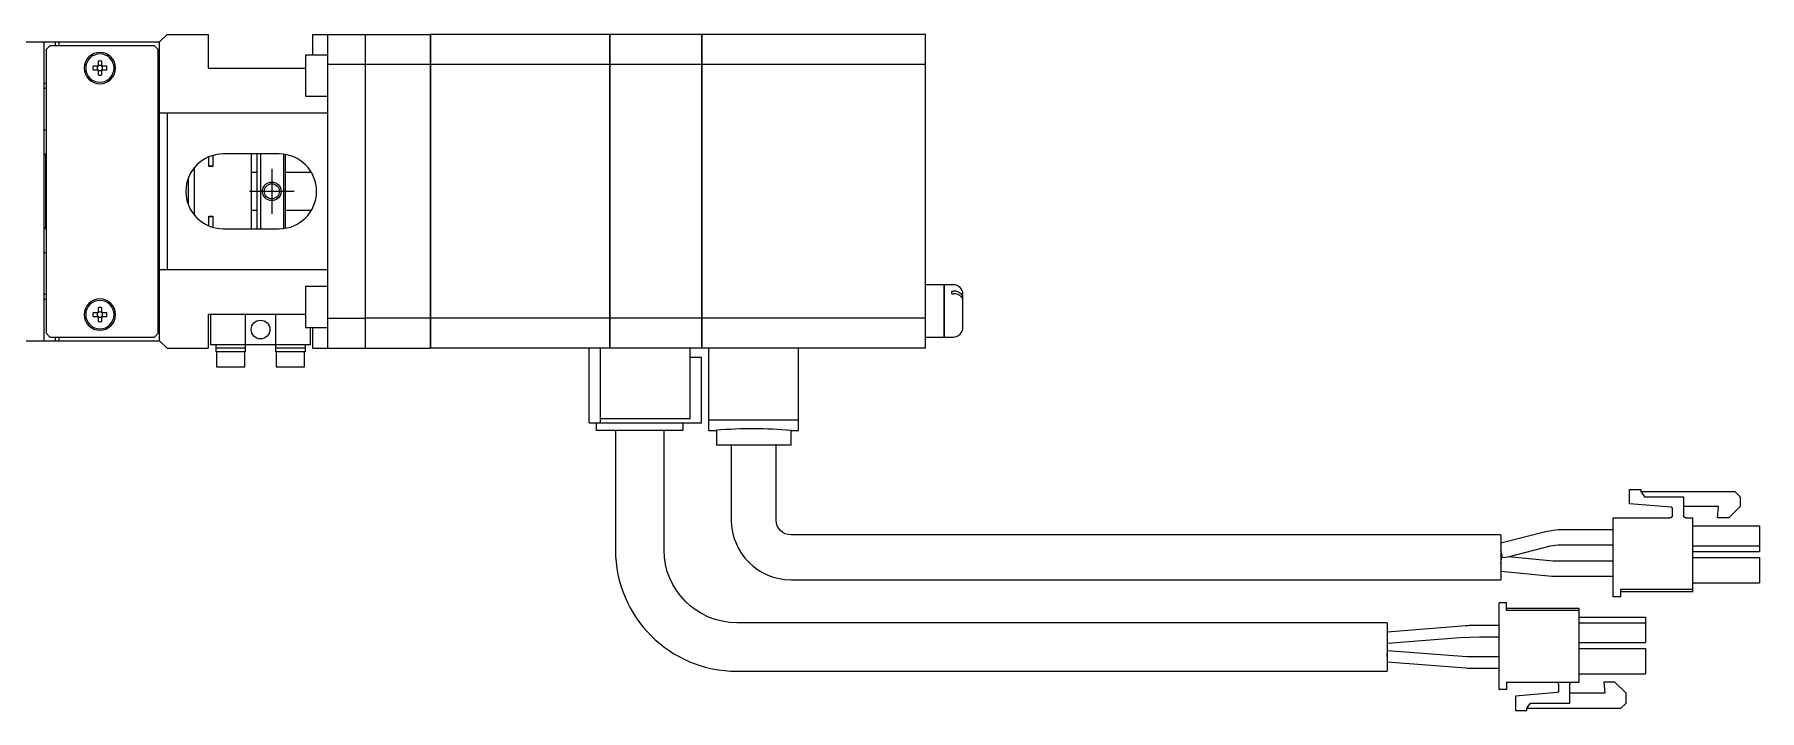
# Model space of a CAD drawing. Extents: x 0 to 864, y -8 to 489.
# Drawn here: x 632.7 to 863.5, y 308.6 to 399.1 of the extents above; entities that cross this region are included whole.
import ezdxf

# ---------------------------------------------------------------- set-up
doc = ezdxf.new("R2010")
doc.units = 0
doc.header["$LTSCALE"] = 0.5
doc.linetypes.add('CENTER', pattern=[50.8, 31.75, -6.35, 6.35, -6.35])
for name, color, linetype in [('MSM_CENTER', 1, 'CENTER'), ('MSM_CONTINUOUS', 7, 'CONTINUOUS'), ('MSM_NARROW', 5, 'CONTINUOUS')]:
    doc.layers.add(name, color=color, linetype=linetype)

msp = doc.modelspace()

# ---------------------------------------------------------------- linework, layer by layer
at = {"layer": 'MSM_CENTER'}
for p, q in [((664.42, 381.11), (664.42, 375.11)), ((667.42, 378.11), (661.42, 378.11))]:
    msp.add_line(p, q, dxfattribs=at)
at = {"layer": 'MSM_CONTINUOUS'}
for p, q in [((611.92, 398.11), (649.42, 398.11)), ((633.92, 398.11), (633.92, 358.11)), ((634.72, 397.61), (634.22, 397.11)), ((634.22, 397.11), (634.22, 359.11)), ((648.72, 397.61), (634.72, 397.61)), ((635.42, 398.11), (635.42, 397.61)), ((635.92, 398.11), (635.92, 397.61)), ((649.22, 397.11), (648.72, 397.61)), ((649.22, 359.11), (649.22, 397.11)), ((650.42, 399.11), (649.42, 398.11)), ((649.42, 358.11), (649.42, 398.11)), ((650.42, 399.11), (655.92, 399.11)), ((655.92, 399.11), (655.92, 394.61)), ((669.92, 396.36), (669.92, 399.11)), ((669.92, 399.11), (685.62, 399.11)), ((671.92, 357.11), (671.92, 399.11)), ((676.92, 399.11), (676.92, 357.11)), ((685.62, 399.11), (685.62, 357.11)), ((685.67, 399.06), (685.62, 399.06)), ((709.62, 399.11), (685.67, 399.11)), ((685.67, 399.11), (685.67, 357.11)), ((709.62, 399.11), (709.62, 357.11)), ((709.67, 399.06), (709.62, 399.06)), ((709.67, 399.11), (709.67, 357.11)), ((721.92, 399.11), (709.67, 399.11)), ((721.92, 399.11), (721.92, 357.11)), ((721.97, 399.06), (721.92, 399.06)), ((751.92, 399.11), (721.97, 399.11)), ((721.97, 399.11), (721.97, 357.11)), ((751.92, 357.11), (751.92, 399.11)), ((641.18, 394.85), (640.5, 394.85)), ((641.18, 395.53), (641.18, 394.85)), ((641.66, 394.85), (641.66, 395.53)), ((642.34, 394.85), (641.66, 394.85)), ((668.92, 396.36), (668.92, 390.86)), ((671.92, 396.36), (668.92, 396.36)), ((676.92, 395.11), (671.92, 395.11)), ((685.62, 395.08), (676.92, 395.08)), ((685.67, 394.82), (685.62, 394.82)), ((709.62, 395.08), (685.67, 395.08)), ((709.67, 394.82), (709.62, 394.82)), ((721.92, 395.08), (709.67, 395.08)), ((721.97, 394.82), (721.92, 394.82)), ((751.92, 395.08), (721.97, 395.08)), ((633.92, 392.61), (634.22, 392.61)), ((640.5, 394.37), (641.18, 394.37)), ((641.18, 394.37), (641.18, 393.69)), ((641.66, 393.69), (641.66, 394.37)), ((641.66, 394.37), (642.34, 394.37)), ((649.42, 392.61), (649.22, 392.61)), ((655.92, 394.61), (668.92, 394.61)), ((634.22, 391.86), (633.92, 391.86)), ((668.92, 390.86), (671.92, 390.86)), ((649.42, 388.11), (649.22, 388.11)), ((649.42, 388.61), (671.92, 388.61)), ((650.42, 388.61), (650.42, 367.61)), ((633.92, 386.36), (634.22, 386.36)), ((649.42, 385.61), (649.22, 385.61)), ((634.12, 383.11), (633.92, 382.91)), ((634.12, 383.11), (634.12, 373.11)), ((634.22, 383.11), (634.12, 383.11)), ((654.02, 381.24), (654.02, 374.98)), ((656.02, 381.44), (656.02, 382.73)), ((656.52, 381.46), (656.02, 381.46)), ((656.52, 381.44), (656.02, 381.44)), ((656.52, 382.91), (656.52, 381.44)), ((665.42, 383.11), (657.92, 383.11)), ((661.72, 373.11), (661.72, 383.11)), ((662.42, 383.11), (662.42, 373.11)), ((662.92, 383.11), (662.92, 373.11)), ((666.02, 373.14), (666.02, 383.07)), ((666.22, 383.04), (666.22, 373.17)), ((653.22, 379.36), (653.08, 379.36)), ((653.22, 379.81), (653.22, 376.4)), ((662.42, 380.61), (661.72, 380.61)), ((669.75, 380.61), (666.22, 380.61)), ((653.08, 376.86), (653.22, 376.86)), ((656.02, 373.48), (656.02, 374.78)), ((656.02, 374.78), (656.52, 374.78)), ((656.02, 374.76), (656.52, 374.76)), ((656.52, 374.78), (656.52, 373.31)), ((661.72, 375.61), (662.42, 375.61)), ((666.22, 375.61), (669.75, 375.61)), ((633.92, 373.31), (634.12, 373.11)), ((634.12, 373.11), (634.22, 373.11)), ((657.92, 373.11), (665.42, 373.11)), ((634.22, 369.86), (633.92, 369.86)), ((649.22, 370.61), (649.42, 370.61)), ((649.22, 368.11), (649.42, 368.11)), ((671.92, 367.61), (649.42, 367.61)), ((668.92, 365.36), (668.92, 359.86)), ((671.92, 365.36), (668.92, 365.36)), ((754.42, 365.61), (751.92, 365.61)), ((754.42, 358.61), (754.42, 365.61)), ((754.47, 365.56), (754.42, 365.56)), ((755.62, 365.61), (754.47, 365.61)), ((754.47, 358.61), (754.47, 365.61)), ((755.42, 364.75), (755.62, 364.75)), ((755.42, 364.4), (755.42, 364.75)), ((633.92, 364.36), (634.22, 364.36)), ((634.22, 363.61), (633.92, 363.61)), ((641.18, 362.53), (641.18, 361.85)), ((641.66, 361.85), (641.66, 362.53)), ((649.22, 363.61), (649.42, 363.61)), ((755.42, 364.4), (755.62, 364.4)), ((756.92, 359.91), (756.92, 364.31)), ((641.18, 361.85), (640.5, 361.85)), ((640.5, 361.37), (641.18, 361.37)), ((641.18, 361.37), (641.18, 360.69)), ((642.34, 361.85), (641.66, 361.85)), ((641.66, 360.69), (641.66, 361.37)), ((641.66, 361.37), (642.34, 361.37)), ((668.92, 361.61), (655.92, 361.61)), ((655.92, 361.61), (655.92, 357.11)), ((656.22, 361.61), (656.22, 357.61)), ((660.92, 356.61), (660.92, 361.61)), ((664.92, 361.61), (664.92, 356.61)), ((671.92, 361.11), (676.92, 361.11)), ((685.62, 361.14), (676.92, 361.14)), ((685.67, 361.39), (685.62, 361.39)), ((709.62, 361.14), (685.67, 361.14)), ((709.67, 361.39), (709.62, 361.39)), ((721.92, 361.14), (709.67, 361.14)), ((721.97, 361.39), (721.92, 361.39)), ((751.92, 361.14), (721.97, 361.14)), ((571.92, 358.11), (649.42, 358.11)), ((634.22, 359.11), (634.72, 358.61)), ((634.72, 358.61), (648.72, 358.61)), ((635.42, 358.61), (635.42, 358.11)), ((635.92, 358.61), (635.92, 358.11)), ((648.72, 358.61), (649.22, 359.11)), ((649.42, 358.11), (650.42, 357.11)), ((668.92, 359.86), (671.92, 359.86)), ((669.62, 357.61), (669.62, 359.86)), ((669.92, 357.11), (669.92, 359.86)), ((751.92, 358.61), (754.42, 358.61)), ((754.42, 358.66), (754.47, 358.66)), ((754.47, 358.61), (755.62, 358.61)), ((650.42, 357.11), (655.92, 357.11)), ((656.22, 357.61), (669.62, 357.61)), ((656.92, 357.61), (656.92, 356.61)), ((660.92, 357.11), (656.92, 357.11)), ((660.92, 356.61), (656.92, 356.61)), ((657.02, 356.61), (657.02, 354.61)), ((660.82, 354.61), (660.82, 356.61)), ((668.92, 357.11), (664.92, 357.11)), ((668.92, 356.61), (664.92, 356.61)), ((665.02, 356.61), (665.02, 354.61)), ((668.82, 354.61), (668.82, 356.61)), ((668.92, 356.61), (668.92, 357.61)), ((669.92, 357.11), (685.62, 357.11)), ((685.67, 357.16), (685.62, 357.16)), ((721.92, 357.11), (685.67, 357.11)), ((706.92, 347.11), (706.92, 357.11)), ((708.42, 347.11), (708.42, 357.11)), ((709.67, 357.16), (709.62, 357.16)), ((720.42, 347.71), (720.42, 357.11)), ((720.42, 355.91), (721.92, 355.91)), ((721.97, 357.16), (721.92, 357.16)), ((721.92, 347.11), (721.92, 355.91)), ((751.92, 357.11), (721.97, 357.11)), ((722.92, 346.11), (722.92, 357.11)), ((734.92, 346.11), (734.92, 357.11)), ((657.02, 354.61), (660.82, 354.61)), ((665.02, 354.61), (668.82, 354.61)), ((706.92, 347.11), (721.92, 347.11)), ((707.85, 347.11), (707.85, 346.11)), ((708.42, 347.71), (720.42, 347.71)), ((719.49, 346.11), (719.49, 347.11)), ((722.92, 347.54), (734.92, 347.54)), ((719.49, 346.11), (707.85, 346.11)), ((710.42, 346.11), (710.42, 330.11)), ((716.92, 330.11), (716.92, 346.11)), ((722.92, 346.11), (723.92, 346.11)), ((723.92, 346.11), (723.92, 344.11)), ((733.92, 344.11), (723.92, 344.11)), ((725.92, 344.11), (725.92, 334.11)), ((731.92, 334.11), (731.92, 344.11)), ((733.92, 346.11), (734.92, 346.11)), ((733.92, 344.11), (733.92, 346.11)), ((846.12, 338.21), (847.62, 338.21)), ((846.12, 338.21), (847.62, 338.21)), ((846.12, 336.29), (846.12, 338.21)), ((847.62, 338.21), (847.62, 337.91)), ((847.62, 337.91), (848.12, 337.21)), ((847.62, 337.91), (848.12, 337.21)), ((847.62, 337.91), (860.22, 337.91)), ((847.62, 337.91), (860.22, 337.91)), ((848.12, 337.21), (853.37, 337.21)), ((848.12, 337.21), (853.37, 337.21)), ((853.37, 337.21), (853.37, 334.71)), ((860.22, 337.91), (860.92, 337.21)), ((860.22, 337.91), (860.92, 337.21)), ((860.92, 337.21), (860.92, 335.91)), ((851.69, 335.81), (846.12, 336.29)), ((851.87, 334.71), (851.87, 335.61)), ((858.05, 335.91), (853.37, 335.91)), ((857.92, 334.41), (858.05, 335.91)), ((857.92, 334.41), (858.05, 335.91)), ((860.92, 335.91), (859.42, 334.41)), ((835.05, 332.59), (828.92, 330.99)), ((836.56, 332.78), (835.05, 332.59)), ((843.92, 332.78), (836.56, 332.78)), ((843.92, 334.41), (851.57, 334.41)), ((843.92, 323.81), (843.92, 334.41)), ((843.92, 334.41), (851.57, 334.41)), ((851.57, 334.41), (851.57, 334.41)), ((853.67, 334.41), (853.66, 334.41)), ((853.67, 334.41), (854.62, 334.41)), ((853.67, 334.41), (854.62, 334.41)), ((854.62, 324.56), (854.62, 334.41)), ((854.62, 333.31), (863.52, 333.31)), ((854.62, 333.31), (863.52, 333.31)), ((859.42, 334.41), (857.92, 334.41)), ((863.52, 333.31), (863.52, 329.91)), ((828.92, 332.11), (733.92, 332.11)), ((828.92, 332.11), (828.92, 326.11)), ((829.87, 329.17), (835.55, 330.65)), ((835.55, 330.65), (836.56, 330.78)), ((836.56, 330.78), (843.92, 330.78)), ((854.62, 330.66), (863.52, 330.66)), ((829.14, 329.11), (828.92, 329.96)), ((828.92, 328.26), (829.02, 329.25)), ((829.11, 329.24), (829.02, 329.25)), ((829.14, 329.11), (829.87, 329.17)), ((835.92, 328.59), (829.87, 329.17)), ((836.02, 328.58), (835.92, 328.59)), ((843.92, 328.58), (836.02, 328.58)), ((854.62, 329.91), (863.52, 329.91)), ((854.62, 329.11), (863.52, 329.11)), ((854.62, 329.11), (863.52, 329.11)), ((863.52, 329.11), (863.52, 325.71)), ((733.92, 326.11), (828.92, 326.11)), ((828.92, 327.25), (835.73, 326.6)), ((835.73, 326.6), (836.02, 326.58)), ((836.02, 326.58), (843.92, 326.58)), ((854.62, 325.71), (863.52, 325.71)), ((844.92, 323.81), (843.92, 323.81)), ((854.62, 324.81), (844.92, 324.81)), ((844.92, 324.81), (844.92, 323.81)), ((844.92, 324.56), (854.62, 324.56)), ((829.67, 323.01), (828.67, 323.01)), ((828.67, 311.41), (828.67, 323.01)), ((829.67, 322.01), (829.67, 323.01)), ((839.37, 322.26), (829.67, 322.26)), ((839.37, 322.01), (829.67, 322.01)), ((839.37, 312.41), (839.37, 322.26)), ((839.37, 321.11), (848.27, 321.11)), ((848.27, 321.11), (848.27, 317.71)), ((813.67, 320.36), (726.67, 320.36)), ((813.67, 320.36), (813.67, 313.86)), ((824.21, 319.95), (813.67, 319.11)), ((828.67, 319.98), (825.07, 319.98)), ((839.37, 320.36), (848.27, 320.36)), ((813.67, 315.86), (813.73, 316.61)), ((813.73, 317.61), (823.41, 318.38)), ((824.35, 315.81), (813.73, 316.61)), ((823.41, 318.38), (826.04, 318.48)), ((826.04, 318.48), (828.67, 318.48)), ((839.37, 317.71), (848.27, 317.71)), ((839.37, 316.91), (848.27, 316.91)), ((848.27, 316.91), (848.27, 313.51)), ((813.67, 315.11), (824.24, 314.31)), ((828.67, 315.78), (825.04, 315.78)), ((825.04, 314.28), (828.67, 314.28)), ((726.67, 313.86), (813.67, 313.86)), ((829.67, 312.41), (829.67, 311.41)), ((829.67, 312.41), (839.37, 312.41)), ((836.62, 312.11), (836.62, 311.21)), ((838.12, 309.61), (838.12, 312.11)), ((839.37, 313.51), (848.27, 313.51)), ((842.67, 312.41), (842.8, 310.91)), ((844.17, 312.41), (842.67, 312.41)), ((845.67, 310.91), (844.17, 312.41)), ((829.67, 311.41), (828.67, 311.41)), ((836.44, 311.01), (830.87, 310.52)), ((830.87, 310.52), (830.87, 308.61)), ((832.37, 308.91), (832.87, 309.61)), ((832.87, 309.61), (838.12, 309.61)), ((842.8, 310.91), (838.12, 310.91)), ((844.97, 308.91), (845.67, 309.61)), ((845.67, 309.61), (845.67, 310.91)), ((830.87, 308.61), (832.37, 308.61)), ((832.37, 308.61), (832.37, 308.91)), ((832.37, 308.91), (844.97, 308.91))]:
    msp.add_line(p, q, dxfattribs=at)
at = {"layer": 'MSM_CONTINUOUS', "extrusion": (0, 0, -1)}
for centre, radius in [((-641.42, 394.61), 2.1), ((-641.42, 394.61), 1.9), ((-641.42, 361.61), 2.1), ((-641.42, 361.61), 1.9)]:
    msp.add_circle(centre, radius, dxfattribs=at)
at = {"layer": 'MSM_CONTINUOUS'}
for centre, radius in [((664.42, 378.11), 1.01), ((662.92, 359.61), 1.25)]:
    msp.add_circle(centre, radius, dxfattribs=at)
for centre, radius, start, end in [((641.42, 394.61), 0.95, 165.3667, 194.6333), ((641.42, 394.61), 0.365, 138.8496, 221.1504), ((641.42, 394.61), 0.95, 75.3667, 104.6333), ((641.42, 394.61), 0.365, 48.8496, 131.1504), ((641.42, 394.61), 0.365, 318.8496, 41.1504), ((641.42, 394.61), 0.95, 345.3667, 14.6333), ((641.42, 394.61), 0.365, 228.8496, 311.1504), ((641.42, 394.61), 0.95, 255.3667, 284.6333), ((657.92, 378.11), 5, 90, 270), ((665.42, 378.11), 5, 270, 90), ((755.62, 364.31), 1.3, 0, 90), ((755.7, 363.35), 1.41, 41.3743, 92.8178), ((641.42, 361.61), 0.95, 75.3667, 104.6333), ((755.71, 363.02), 1.39, 42.8199, 93.04), ((756.17, 363.45), 0.754, 5.8166, 41.8939), ((756.17, 363.81), 0.751, 1.7681, 38.8955), ((641.42, 361.61), 0.95, 165.3667, 194.6333), ((641.42, 361.61), 0.365, 138.8496, 221.1504), ((641.42, 361.61), 0.365, 48.8496, 131.1504), ((641.42, 361.61), 0.365, 228.8496, 311.1504), ((641.42, 361.61), 0.95, 255.3667, 284.6333), ((641.42, 361.61), 0.365, 318.8496, 41.1504), ((641.42, 361.61), 0.95, 345.3667, 14.6333), ((755.62, 359.91), 1.3, 270, 360), ((728.93, 286.07), 60.26, 90.0102, 94.77), ((728.91, 286.09), 60.23, 85.2289, 89.9909), ((851.67, 335.61), 0.2, 0, 85), ((733.92, 334.11), 8, 180, 270), ((851.57, 334.71), 0.3, 270, 0), ((851.57, 334.71), 0.3, 270, 0), ((853.67, 334.71), 0.3, 180, 270), ((726.67, 330.11), 16.25, 180, 270), ((825.07, 309.23), 10.75, 90, 94.548), ((813.73, 317.69), 0.0751, 218.1332, 270.6395), ((813.73, 316.53), 0.0773, 90.9766, 137.989), ((825.04, 325.03), 10.75, 265.7108, 270)]:
    msp.add_arc(centre, radius, start, end, dxfattribs=at)
at = {"layer": 'MSM_CONTINUOUS', "extrusion": (0, 0, -1)}
for centre, radius, start, end in [((-733.92, 334.11), 2, 270, 0), ((-851.57, 334.71), 0.3, 180, 270), ((-851.57, 334.71), 0.3, 180, 270), ((-853.67, 334.71), 0.3, 270, 0), ((-853.67, 334.71), 0.3, 270, 0), ((-726.67, 330.11), 9.75, 270, 0), ((-825.04, 325.03), 9.25, 270, 274.2892), ((-836.32, 312.11), 0.3, 90, 180), ((-838.42, 312.11), 0.3, 0, 90), ((-836.42, 311.21), 0.2, 180, 265)]:
    msp.add_arc(centre, radius, start, end, dxfattribs=at)
at = {"layer": 'MSM_NARROW'}
msp.add_circle((664.42, 378.11), 1.25, dxfattribs=at)

doc.saveas('drawing.dxf')
